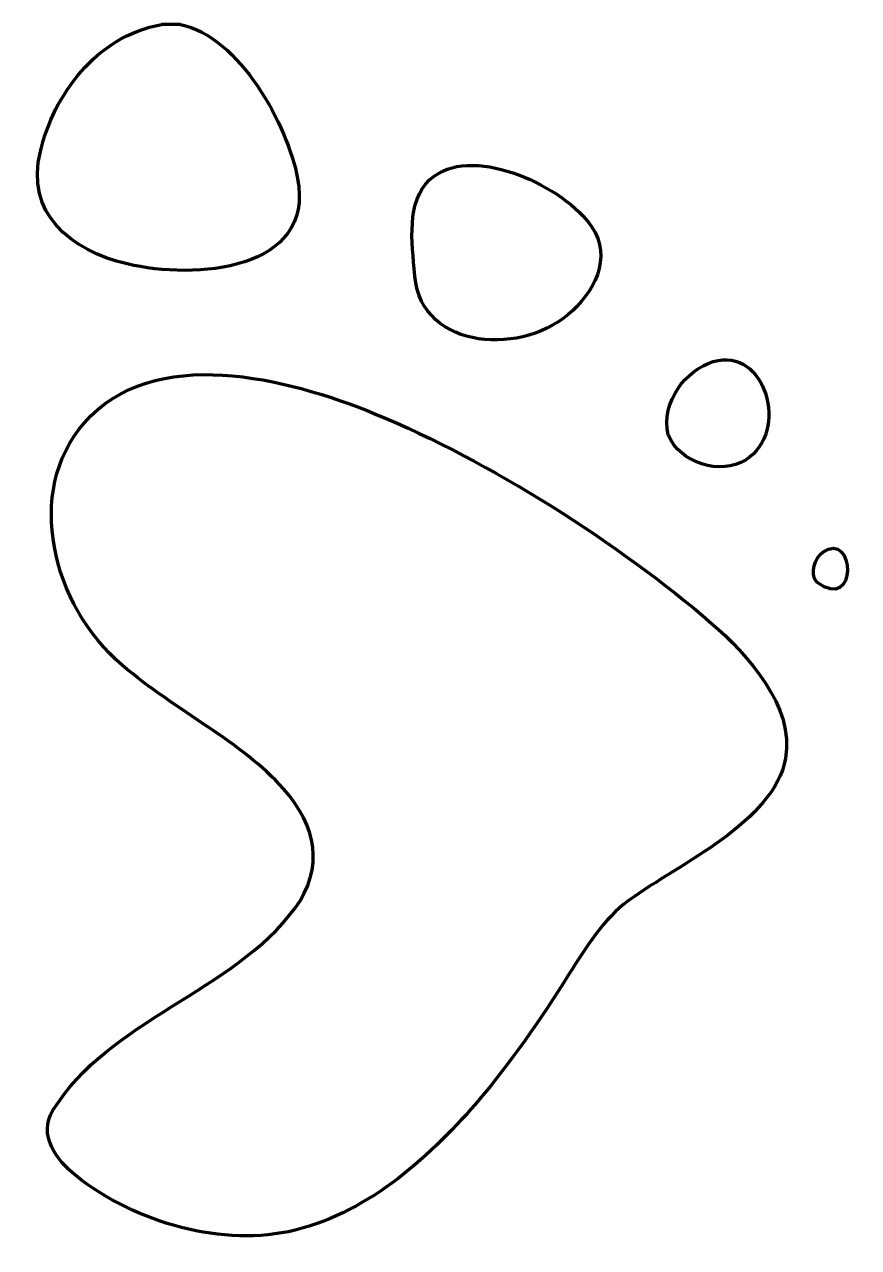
# Model space of a CAD drawing. Header units: inches. Extents: x 55 to 743, y -209 to 801.
import ezdxf

# ---------------------------------------------------------------- set-up
doc = ezdxf.new("R2010")
doc.units = ezdxf.units.IN
doc.header["$MEASUREMENT"] = 0
doc.layers.add('Layer 1', color=7, linetype='Continuous')

# ---------------------------------------------------------------- blocks, each defined once
blk = doc.blocks.new('block 2')
at = {"layer": 'Layer 1', "color": 7, "lineweight": 200}
for points, knots in [([(183.7, 801), (232.4, 791.3), (272.3, 717.6), (280.5, 673.7), (294.6, 597.6), (196, 589.8), (139.8, 603.2), (92.1, 614.5), (55.7, 645.3), (68.1, 696.2), (79.3, 742.4), (113.3, 790.9), (168.2, 801)], [0, 0, 0, 0, 1, 1, 1, 2, 2, 2, 3, 3, 3, 4, 4, 4, 4]), ([(376.8, 599.2), (377.8, 533.2), (461.6, 526.1), (503.7, 561.3), (524.9, 579), (540.8, 608.1), (523.1, 634.1), (501, 666.7), (427.9, 701.3), (393.3, 675.8), (371.3, 659.6), (373.8, 627.7), (376.8, 599.2)], [0, 0, 0, 0, 1, 1, 1, 2, 2, 2, 3, 3, 3, 4, 4, 4, 4]), ([(78.5, -95.9), (65.9, -116.3), (81.5, -137.1), (97.4, -149.8), (147.5, -189.7), (219.6, -209.2), (278.4, -194.9), (340.9, -179.6), (391.9, -132.1), (430.7, -86.7), (454.8, -58.4), (481.2, -20.7), (504.7, 16.7), (518.6, 38.9), (533.1, 62.2), (553.6, 77.3), (596.3, 108.4), (673.4, 142), (683.2, 194.8), (691.1, 237.2), (651.7, 280.8), (622.2, 306.3), (545.1, 372.8), (439.3, 440.1), (344.8, 479.2), (272.1, 509.2), (161.1, 537.4), (104.2, 471.8), (55, 415), (77.5, 321.5), (135.7, 271.8), (180.2, 233.9), (234.9, 208.2), (268.8, 169.7), (296, 138.9), (302.8, 104.4), (278.2, 70.9), (227.8, 2.5), (124.3, -21.4), (78.5, -95.9)], [0, 0, 0, 0, 1, 1, 1, 2, 2, 2, 3, 3, 3, 4, 4, 4, 5, 5, 5, 6, 6, 6, 7, 7, 7, 8, 8, 8, 9, 9, 9, 10, 10, 10, 11, 11, 11, 12, 12, 12, 13, 13, 13, 13]), ([(586.4, 462), (595.8, 438.7), (630, 428.4), (650.1, 441.2), (687.6, 465.1), (666.2, 535.2), (623.6, 522.5), (601.3, 515.9), (580.1, 489.6), (586.4, 462)], [0, 0, 0, 0, 1, 1, 1, 2, 2, 2, 3, 3, 3, 3]), ([(709.1, 340.3), (743.5, 314.5), (740.3, 383.8), (714.1, 365.2), (707.5, 360.5), (702.8, 347.8), (709.1, 340.3)], [0, 0, 0, 0, 1, 1, 1, 2, 2, 2, 2])]:
    blk.add_open_spline(points, degree=3, knots=knots, dxfattribs=at)
at = {"layer": 'Layer 1', "color": 7, "lineweight": 211}
blk.add_open_spline([(183.7, 801), (178.5, 801), (173.4, 801), (168.2, 801)], degree=3, dxfattribs=at)

msp = doc.modelspace()

# ---------------------------------------------------------------- block references
at = {"layer": 'Layer 1'}
msp.add_blockref('block 2', (0, 0), dxfattribs=at)

doc.saveas('drawing.dxf')
